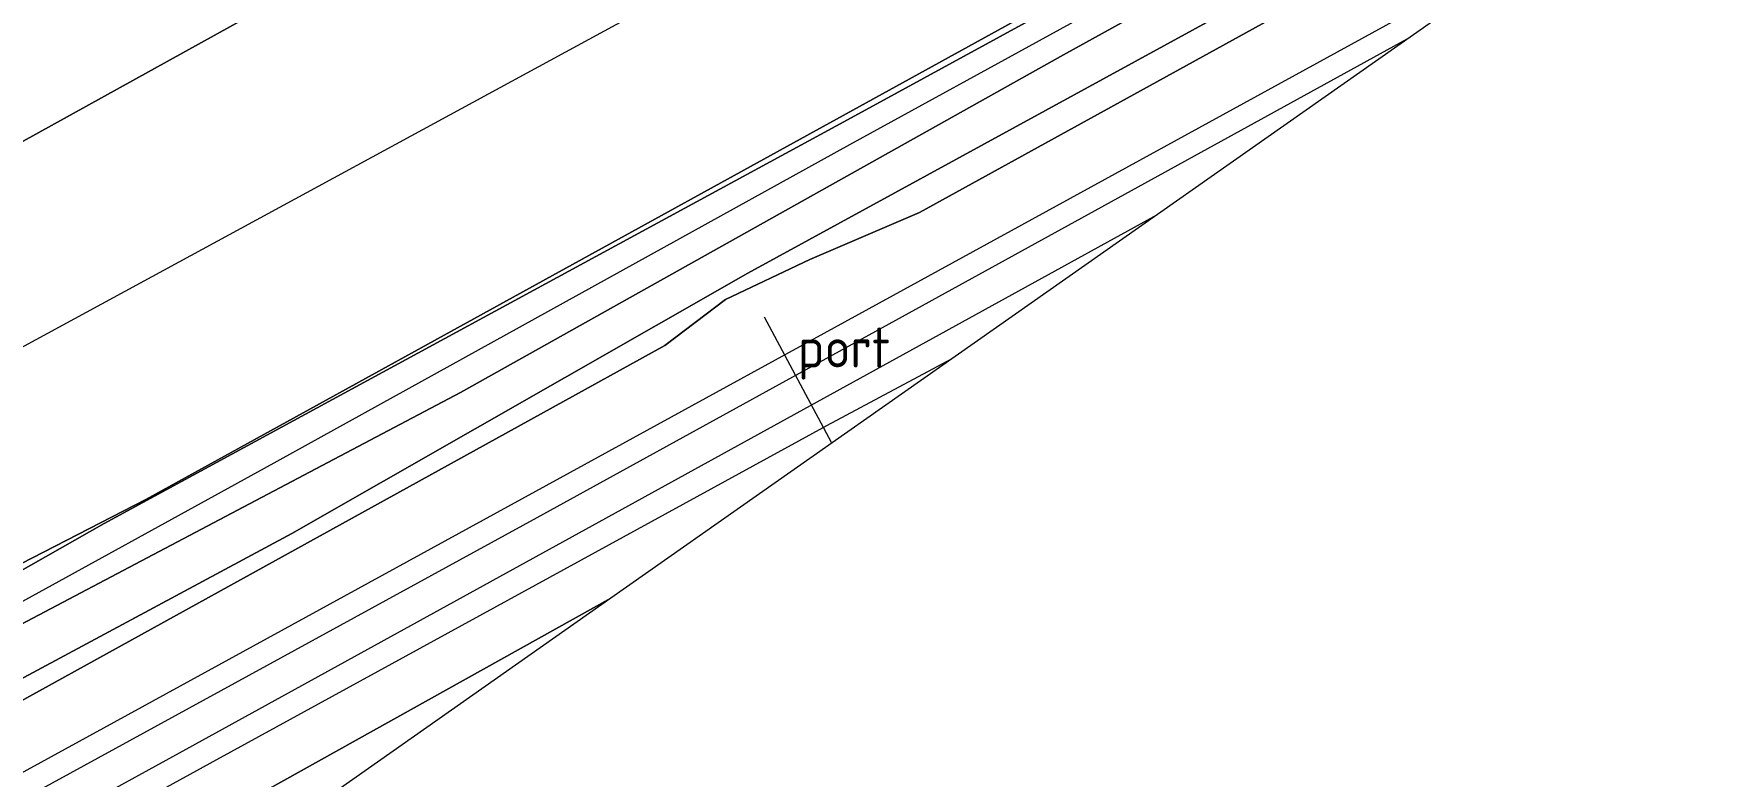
# Model space of a CAD drawing. Extents: x 253736 to 255979, y 477184 to 479215.
# Drawn here: x 255196.4 to 255302.2, y 478021.5 to 478067.9 of the extents above; entities that cross this region are included whole.
import ezdxf
from ezdxf.enums import TextEntityAlignment as Align

# ---------------------------------------------------------------- set-up
doc = ezdxf.new("R2010")
doc.units = 0
for name, color, linetype, lineweight in [('af-bs-rasterhekwerk', 8, 'hekwerk', 18), ('bp-b5-bomenstruiken', 8, 'Continuous', 18), ('bp-b5-grasland', 8, 'Continuous', 18), ('bw-bs-portaal', 8, 'Continuous', 18), ('gw-bs-insteekwatergang', 8, 'Continuous', 18), ('gw-bs-kruinlijn', 8, 'Continuous', 18), ('gw-bs-teenlijn', 8, 'Continuous', 18), ('kd-bs-opnamedtmgrens', 8, 'Continuous', 18), ('og-b5-grond_ingericht', 8, 'Continuous', 18), ('og-b5-spoor', 8, 'Continuous', 18), ('og-bs-hoogtelijn', 8, 'Continuous', 18), ('og-bs-spoor', 8, 'Continuous', 18), ('wh-bs-greppel', 8, 'greppel', 18)]:
    doc.layers.add(name, color=color, linetype=linetype, lineweight=lineweight)
doc.styles.add('rtw_iso', font='isocp.shx')
doc.linetypes.add('greppel', pattern='A,25.5,-0.01,[14,RTW.shx,S=1,R=0,X=0,Y=0],1,[14,RTW.shx,S=1,R=0,X=0,Y=0],1,[14,RTW.shx,S=1,R=0,X=0,Y=0],1,[14,RTW.shx,S=1,R=0,X=0,Y=0],1,[14,RTW.shx,S=1,R=0,X=0,Y=0],0.5,-0.01', length=30.02)
doc.linetypes.add('hekwerk', pattern='A,7,-1.5,[1,RTW.shx,S=0.75,R=0,X=0,Y=0],-1.5', length=10)

# ---------------------------------------------------------------- blocks, each defined once
blk = doc.blocks.new('RW1 Buren totaal_ACAD_1_FMEBLOCK93')
at = {"layer": 'og-b5-grond_ingericht'}
for points in [[(37.91, 21.19, 25.07), (39.78, 18.03, 25.07), (40.19, 17.34, 25.03), (-24.75, -18.59, 25.07), (-35.13, -24.44, 24.86), (-38.78, -18.36, 25.07), (-30.69, -13.56, 25.07), (-40.19, 2.36, 25.07), (-21.68, 14.43, 25), (-5.87, 24.44, 24.51), (7.15, 4.12, 25.11)], [(-22.02, -4.88, 25.22), (-21.69, -5.46, 25.22), (-14.91, -0.57, 25.22), (-20.68, 7.39, 25.22), (-30.37, 0.41, 25.22), (-25.13, -7.03, 25.22)]]:
    blk.add_polyline3d(points, close=True, dxfattribs=at)
blk = doc.blocks.new('RW1 Buren totaal_ACAD_1_FMEBLOCK114')
at = {"layer": 'bp-b5-grasland'}
blk.add_polyline3d([(-39.23, -73.75, 24.75), (-27.14, -66.9, 24.67), (19.33, -41.67, 24.57), (71.36, -13.25, 24.5), (72.08, -14.36, 24), (72.83, -15.52, 24.82), (32.83, -37.61, 24.64), (-4.86, -58.71, 24.59), (-41.41, -77.99, 24.49)], dxfattribs=at)
blk = doc.blocks.new('dtbattr-l')
at = {"style": 'rtw_iso'}
blk.add_attdef('TAG', (0, 0), '', height=2.5, dxfattribs=at)
blk = doc.blocks.new('Deel_d28hz')
at = {"layer": 'af-bs-rasterhekwerk'}
blk.add_polyline3d([(255258.951, 478096.238, 24.946), (255252.422, 478092.625, 25.027), (255187.482, 478056.693, 25.066), (255177.097, 478050.844, 24.862), (255188.495, 478031.193, 24.79), (255203.379, 478038.824, 24.658), (255227.368, 478052.048, 24.568), (255280.993, 478081.584, 24.43), (255299.118, 478091.216, 24.424)], dxfattribs=at)
at = {"layer": 'bp-b5-bomenstruiken'}
for points in [[(255188.495, 478031.193, 24.79), (255203.379, 478038.824, 24.658), (255227.368, 478052.048, 24.568), (255280.993, 478081.584, 24.43), (255299.118, 478091.216, 24.424), (255299.269, 478090.983, 24.5), (255247.244, 478062.564, 24.571), (255200.772, 478037.335, 24.67), (255188.68, 478030.486, 24.751)], [(255186.502, 478026.243, 24.49), (255223.048, 478045.525, 24.589), (255260.736, 478066.62, 24.643), (255300.744, 478088.71, 24.822), (255302.218, 478086.438, 24.823), (255241.007, 478052.969, 24.826), (255212.502, 478036.71, 24.526), (255177.89, 478018.112, 24.55)]]:
    blk.add_polyline3d(points, dxfattribs=at)
at = {"layer": 'bp-b5-grasland'}
for points in [[(255177.89, 478018.112, 24.55), (255212.502, 478036.71, 24.526), (255241.007, 478052.969, 24.826), (255302.218, 478086.438, 24.823), (255302.917, 478085.361, 25.573), (255294.729, 478080.604, 25.549), (255281.007, 478072.891, 25.531), (255251.747, 478056.77, 25.483), (255244.887, 478053.831, 25.471), (255239.622, 478051.338, 25.477), (255235.815, 478048.454, 25.441), (255186.324, 478021.145, 25.249)], [(255190.274, 478009.166, 25.459), (255232.443, 478032.658, 25.528), (255216.53, 478021.486, 24.664)]]:
    blk.add_polyline3d(points, dxfattribs=at)
at = {"layer": 'bw-bs-portaal'}
blk.add_polyline3d([(255246.245, 478042.403, 33.995), (255242.045, 478050.223, 34.036)], dxfattribs=at)
at = {"layer": 'gw-bs-insteekwatergang'}
for points in [[(255299.269, 478090.983, 24.5), (255247.244, 478062.564, 24.571), (255200.772, 478037.335, 24.67), (255188.68, 478030.486, 24.751), (255187.511, 478030.145, 24.715), (255186.633, 478030.282, 24.745), (255185.93, 478030.808, 24.793), (255185.14, 478032.114, 24.805), (255184.223, 478034.31, 24.805), (255177.296, 478047.038, 24.733), (255173.085, 478055.913, 24.964), (255161.976, 478075.336, 25.054), (255168.9, 478110.758, 24.328), (255178.425, 478153.587, 24.973)], [(255182.163, 478025.086, 24.492), (255182.436, 478025.271, 24.493), (255184.856, 478025.606, 24.496), (255186.502, 478026.243, 24.49), (255223.048, 478045.525, 24.589), (255260.736, 478066.62, 24.643), (255300.744, 478088.71, 24.822)]]:
    blk.add_polyline3d(points, dxfattribs=at)
at = {"layer": 'gw-bs-kruinlijn'}
for points in [[(254982.653, 477909.503, 24.778), (254989.892, 477913.115, 24.79), (254995.144, 477916.591, 24.796), (254998.654, 477918.271, 24.781), (255006.482, 477922.181, 24.814), (255051.504, 477946.938, 24.901), (255055.792, 477949.872, 24.901), (255059.518, 477951.842, 24.964), (255070.438, 477957.381, 24.967), (255093.74, 477969.867, 25.012), (255113.166, 477980.877, 25.057), (255118.802, 477984.365, 25.042), (255126.189, 477988.064, 25.075), (255172.178, 478013.367, 25.243), (255179.07, 478017.697, 25.285), (255186.324, 478021.145, 25.249), (255235.815, 478048.454, 25.441), (255239.622, 478051.338, 25.477), (255244.887, 478053.831, 25.471), (255251.747, 478056.77, 25.483), (255281.007, 478072.891, 25.531), (255294.729, 478080.604, 25.549), (255302.917, 478085.361, 25.573)], [(255232.443, 478032.658, 25.528), (255190.274, 478009.166, 25.459), (255188.286, 478007.799, 25.477), (255184.899, 478005.642, 25.51), (255182.622, 478004.821, 25.495), (255178.3, 478002.745, 25.495), (255127.293, 477974.678, 25.231), (255125.52, 477973.039, 25.249), (255122.717, 477971.538, 25.252), (255119.557, 477970.414, 25.252), (255116.264, 477968.72, 25.252), (255068.306, 477942.208, 25.069), (255065.462, 477940.149, 25.069), (255062.057, 477938.459, 25.069), (255057.569, 477937.03, 25.069), (255052.475, 477934.369, 25.069), (255006.222, 477908.673, 24.925), (255003.034, 477906.298, 24.925), (254999.987, 477904.739, 24.925), (254996.477, 477903.218, 24.925), (254992.255, 477900.82, 24.925), (254989.581, 477899.354, 24.85)]]:
    blk.add_polyline3d(points, dxfattribs=at)
at = {"layer": 'gw-bs-teenlijn'}
blk.add_polyline3d([(254982.292, 477910.031, 24.307), (254994.382, 477917.527, 24.307), (255025.968, 477934.251, 24.253), (255056.909, 477951.491, 24.325), (255117.552, 477985.064, 24.484), (255177.89, 478018.112, 24.55), (255212.502, 478036.71, 24.526), (255241.007, 478052.969, 24.826), (255302.218, 478086.438, 24.823)], dxfattribs=at)
at = {"layer": 'kd-bs-opnamedtmgrens'}
blk.add_polyline3d([(255304.354, 478083.146, 35.387), (255232.443, 478032.658, 25.528), (255216.53, 478021.486, 24.664), (255213.947, 478019.673, 24.591), (255168.953, 477993.796, 24.547), (255170.165, 477991.128, 24.52), (255166.175, 477989.058, 22.63), (255139.652, 477969.138, 22.645), (255125.676, 477959.632, 23.724), (255114.075, 477951.741, 23.662), (255004.635, 477877.303, 23.816)], dxfattribs=at)
at = {"layer": 'og-b5-grond_ingericht'}
blk.add_polyline3d([(255299.118, 478091.216, 24.424), (255280.993, 478081.584, 24.43), (255227.368, 478052.048, 24.568), (255203.379, 478038.824, 24.658), (255188.495, 478031.193, 24.79), (255177.097, 478050.844, 24.862), (255187.482, 478056.693, 25.066), (255252.422, 478092.625, 25.027), (255258.951, 478096.238, 24.946), (255260.734, 478096.037, 24.715), (255269.36, 478099.774, 24.631), (255282.012, 478105.594, 24.628), (255288.007, 478108.343, 24.682)], close=True, dxfattribs=at)
at = {"layer": 'og-b5-spoor'}
for points in [[(255304.354, 478083.146, 35.387), (255232.443, 478032.658, 25.528), (255190.274, 478009.166, 25.459), (255188.286, 478007.799, 25.477), (255184.899, 478005.642, 25.51), (255182.622, 478004.821, 25.495), (255178.3, 478002.745, 25.495), (255127.293, 477974.678, 25.231), (255125.52, 477973.039, 25.249), (255122.717, 477971.538, 25.252), (255119.557, 477970.414, 25.252), (255116.264, 477968.72, 25.252), (255068.306, 477942.208, 25.069), (255065.462, 477940.149, 25.069), (255062.057, 477938.459, 25.069), (255057.569, 477937.03, 25.069), (255052.475, 477934.369, 25.069), (255006.222, 477908.673, 24.925)], [(255006.482, 477922.181, 24.814), (255051.504, 477946.938, 24.901), (255055.792, 477949.872, 24.901), (255059.518, 477951.842, 24.964), (255070.438, 477957.381, 24.967), (255093.74, 477969.867, 25.012), (255113.166, 477980.877, 25.057), (255118.802, 477984.365, 25.042), (255126.189, 477988.064, 25.075), (255172.178, 478013.367, 25.243), (255179.07, 478017.697, 25.285), (255186.324, 478021.145, 25.249), (255235.815, 478048.454, 25.441), (255239.622, 478051.338, 25.477), (255244.887, 478053.831, 25.471), (255251.747, 478056.77, 25.483), (255281.007, 478072.891, 25.531), (255294.729, 478080.604, 25.549), (255302.917, 478085.361, 25.573)]]:
    blk.add_polyline3d(points, dxfattribs=at)
at = {"layer": 'og-bs-hoogtelijn'}
blk.add_polyline3d([(255191.673, 478046.215, 25.075), (255244.866, 478075.11, 24.577), (255283.73, 478094.224, 24.541)], dxfattribs=at)
at = {"layer": 'og-bs-spoor'}
for points in [[(254984.869, 477906.257, 25.156), (255068.868, 477952.29, 25.447), (255158.702, 478001.541, 25.666), (255233.202, 478042.328, 25.846), (255292.628, 478074.913, 25.966)], [(254985.741, 477904.979, 25.147), (255037.099, 477933.193, 25.387), (255102.128, 477968.824, 25.504), (255165.459, 478003.583, 25.675), (255227.835, 478037.708, 25.804), (255282.235, 478067.617, 25.912)], [(254986.97, 477903.179, 25.201), (255052.409, 477939.034, 25.378), (255126.433, 477979.62, 25.627), (255205.072, 478022.776, 25.768), (255266.62, 478056.654, 25.966)], [(254987.836, 477901.896, 23.884), (255042.093, 477931.733, 25.432), (255095.418, 477960.936, 25.483), (255158.367, 477995.419, 25.66), (255207.819, 478022.575, 25.783), (255245.942, 478043.449, 25.906), (255253.794, 478047.649, 25.903)]]:
    blk.add_polyline3d(points, dxfattribs=at)
at = {"layer": 'wh-bs-greppel'}
blk.add_polyline3d([(255182.745, 478028.856, 23.041), (255183.496, 478028.557, 23.11), (255184.632, 478028.214, 23.218), (255185.698, 478028.216, 23.428), (255186.351, 478028.298, 23.617), (255187.882, 478028.78, 23.797), (255190.197, 478029.481, 23.794), (255193.572, 478031.337, 23.863), (255210.802, 478040.782, 23.917), (255247.383, 478061.026, 24.001), (255299.991, 478089.87, 23.998)], dxfattribs=at)
at = {"layer": 'bp-b5-grasland'}
blk.add_blockref('RW1 Buren totaal_ACAD_1_FMEBLOCK114', (255227.9095, 478104.2325), dxfattribs=at)
at = {"layer": 'bw-bs-portaal'}
ref = blk.add_blockref('dtbattr-l', (255244.134447, 478046.332648, 34.015603), dxfattribs=at)
ref.add_attrib('TAG', 'port', dxfattribs={"layer": '0', "height": 2.5, "style": 'rtw_iso'}).set_placement((255244.134447, 478046.332648, 34.015603), align=Align.BOTTOM_LEFT)
at = {"layer": 'og-b5-grond_ingericht'}
blk.add_blockref('RW1 Buren totaal_ACAD_1_FMEBLOCK93', (255212.232, 478075.284), dxfattribs=at)

msp = doc.modelspace()

# ---------------------------------------------------------------- block references
at = {"linetype": 'ByBlock'}
msp.add_blockref('Deel_d28hz', (0, 0), dxfattribs=at)
msp.add_blockref('Deel_d28hz', (0, 0), dxfattribs=at)

doc.saveas('drawing.dxf')
